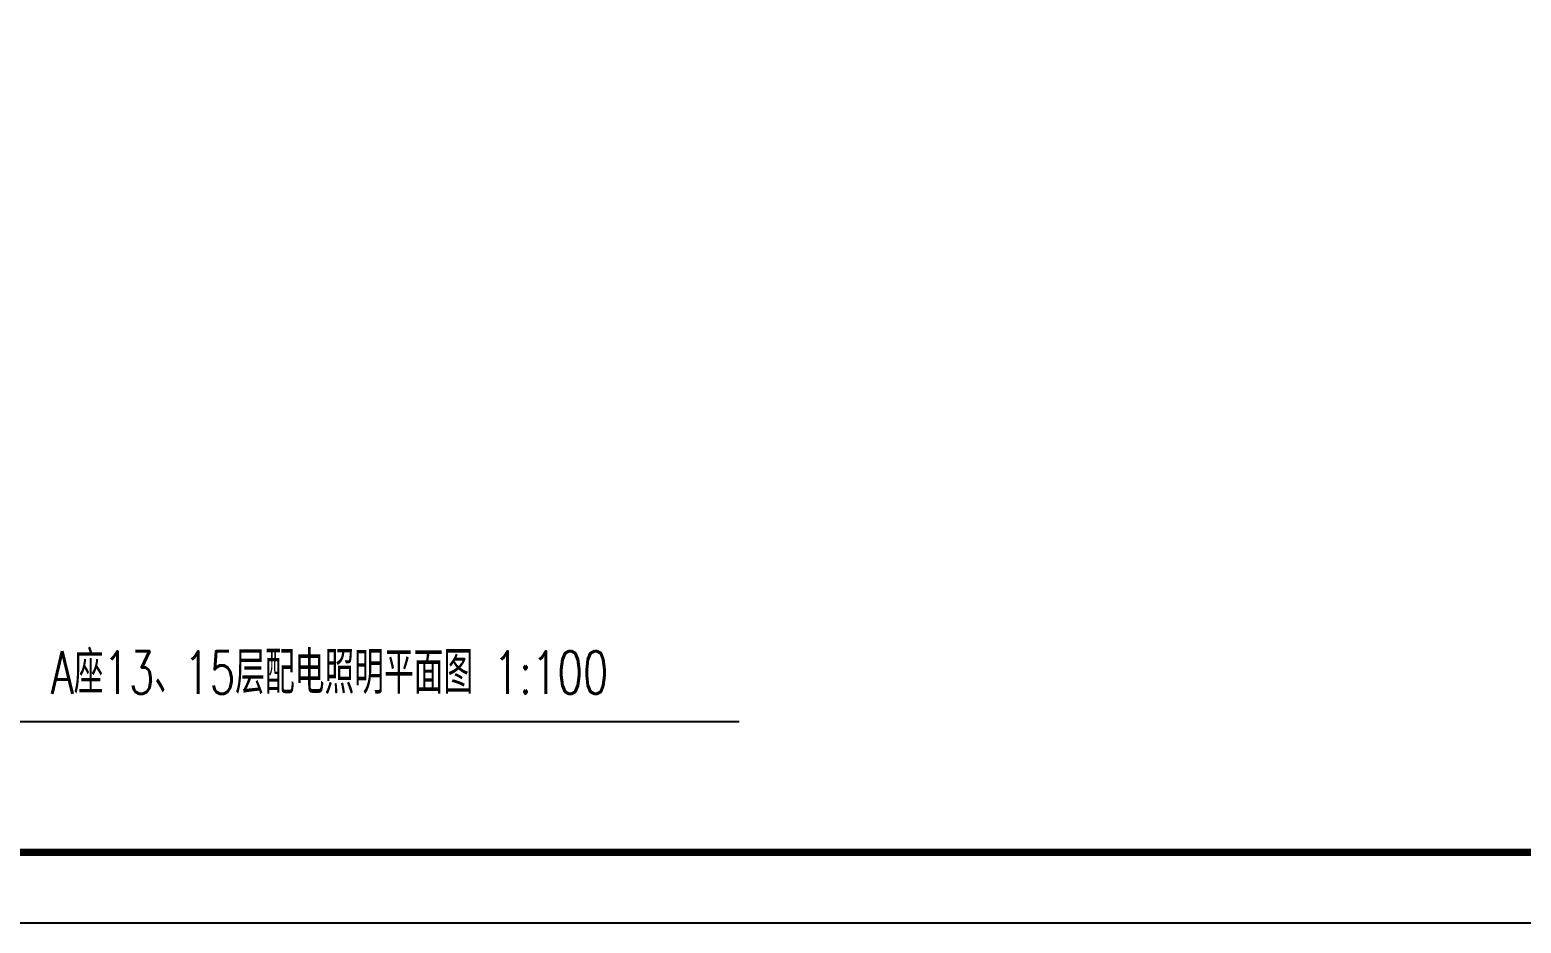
# Model space of a CAD drawing. Extents: x 1980812 to 2226895, y -554123 to 281606.
# Drawn here: x 2015767 to 2036821, y -48525 to -35908 of the extents above; entities that cross this region are included whole.
import ezdxf
from ezdxf.enums import TextEntityAlignment as Align

# ---------------------------------------------------------------- set-up
doc = ezdxf.new("R2010")
doc.units = 0
doc.header["$LTSCALE"] = 1000
doc.header["$MEASUREMENT"] = 0
for name, color, linetype in [('DQ2', 2, 'Continuous'), ('DQ7', 7, 'Continuous'), ('TK', 1, 'Continuous')]:
    doc.layers.add(name, color=color, linetype=linetype)
doc.styles.add('D8', font='txtw.shx', dxfattribs={"width": 0.7, "bigfont": 'hztxtw.shx'})

# ---------------------------------------------------------------- blocks, each defined once
blk = doc.blocks.new('tu kuang A1 A')
at = {"layer": 'TK'}
blk.add_lwpolyline([(0, 59400), (84100, 59400), (84100, 0), (0, 0)], close=True, dxfattribs=at)
at = {"layer": 'TK', "const_width": 100}
blk.add_lwpolyline([(83100, 1000), (83100, 58400), (2500, 58400), (2500, 1000)], close=True, dxfattribs=at)

msp = doc.modelspace()

# ---------------------------------------------------------------- linework, layer by layer
at = {"layer": 'DQ2'}
msp.add_line((2014191, -45676.8), (2025781.5, -45676.8), dxfattribs=at)

# ---------------------------------------------------------------- block references
msp.add_blockref('tu kuang A1 A', (1980812.3, -48524.6), dxfattribs=at)

# ---------------------------------------------------------------- texts
at = {"layer": 'DQ7', "style": 'D8', "width": 0.7}
msp.add_text('A\\M+5D7F913\\M+5A1A215\\M+5B2E3\\M+5C5E4\\M+5B5E7\\M+5D5D5\\M+5C3F7\\M+5C6BD\\M+5C3E6\\M+5CDBC 1:100', height=600, dxfattribs=at).set_placement((2019998.1, -44953.9), align=Align.MIDDLE)

doc.saveas('drawing.dxf')
